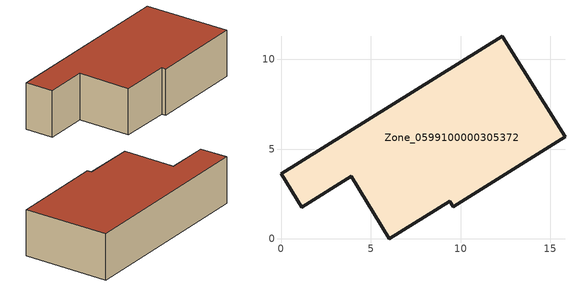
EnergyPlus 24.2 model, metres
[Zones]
Zone_0599100000305372
 floor ground (C_G): 12.33,11.28 15.82,5.68 9.58,1.78 9.4,2.08 6.02,0 3.93,3.49 1.16,1.76 0,3.61 z0
 wall outside (C_F): 15.82,5.68 12.33,11.28 0,3.61 1.16,1.76 3.93,3.49 6.02,0 9.4,2.08 9.58,1.78 15.82,5.68 z0:3.51
 roof outside (C_R): 9.58,1.78 15.82,5.68 12.33,11.28 0,3.61 1.16,1.76 3.93,3.49 6.02,0 9.4,2.08 z3.51
[BUILDING]
Pand.0599100000305372: North Axis=0; Terrain=City; Loads Convergence Tolerance Value=0.04; Temperature Convergence Tolerance Value=0.4; Solar Distribution=FullExterior; Maximum Number of Warmup Days=25; Minimum Number of Warmup Days=1
[Site:Location]
Rotterdam.The.Hague.AP_ZH_NLD Design_Conditions: Latitude=51.96; Longitude=4.45; Time Zone=1; Elevation=-4.5
[SITE:GROUNDTEMPERATURE:BUILDINGSURFACE]
18, 18, 18, 18, 18, 18, 18, 18, 18, 18, 18, 18
[MATERIAL] Thermal Absorptance=0.9; Solar Absorptance=0.7; Visible Absorptance=0.7
Name | Roughness | Thickness | Conductivity | Density | Specific Heat
G.TI.1946 | MediumSmooth | 0.15 | 1 | 540 | 1210
F.TI.1946 | Rough | 0.3 | 0.857143 | 1920 | 840
R.TI.1946 | MediumRough | 0.2 | 0.1 | 1500 | 1000
[CONSTRUCTION]
C_G: G.TI.1946
C_F: F.TI.1946
C_R: R.TI.1946
[ZONE]
Zone_0599100000305372: Type=1; Multiplier=1; Ceiling Height=Autocalculate; Volume=Autocalculate; Floor Area=autocalculate; Part of Total Floor Area=Yes
[ZONEINFILTRATION:DESIGNFLOWRATE]
Infil_Zone_0599100000305372: Zone or ZoneList or Space or SpaceList=Zone_0599100000305372; Schedule=AlwaysOn; Design Flow Rate Calculation Method=Flow/Area; Flow Rate per Floor Area=0.003; Constant Term Coefficient=1; Temperature Term Coefficient=0; Velocity Term Coefficient=0; Velocity Squared Term Coefficient=0
[HVACTEMPLATE:ZONE:IDEALLOADSAIRSYSTEM]
Zone_0599100000305372: Maximum Heating Supply Air Temperature=50; Minimum Cooling Supply Air Temperature=13; Maximum Heating Supply Air Humidity Ratio=0.0156; Minimum Cooling Supply Air Humidity Ratio=0.0077; Heating Limit=NoLimit; Cooling Limit=NoLimit; Dehumidification Control Type=ConstantSensibleHeatRatio; Cooling Sensible Heat Ratio=0.7; Dehumidification Setpoint=60; Humidification Control Type=None; Humidification Setpoint=30; Outdoor Air Method=None; Outdoor Air Flow Rate per Person=0.00944; Outdoor Air Flow Rate per Zone Floor Area=0; Outdoor Air Flow Rate per Zone=0; Demand Controlled Ventilation Type=None; Outdoor Air Economizer Type=NoEconomizer; Heat Recovery Type=None; Sensible Heat Recovery Effectiveness=0.7; Latent Heat Recovery Effectiveness=0.65
[ZONECONTROL:THERMOSTAT]
ThermostatControl_Zone_0599100000305372: Zone or ZoneList=Zone_0599100000305372; Control Type Schedule=DualSetpointControlType; Control 1=Thermostat_Zone_0599100000305372; Temperature Difference Between Cutout And Setpoint=0
[THERMOSTATSETPOINT:DUALSETPOINT]
Thermostat_Zone_0599100000305372: Heating Setpoint Temperature Schedule=HeatingSetpoint_Zone_0599100000305372; Cooling Setpoint Temperature Schedule=CoolingSetpoint_Zone_0599100000305372
[SCHEDULE:COMPACT]
HeatingSetpoint_Zone_0599100000305372: Through: 12/31, For: AllDays, Until: 24:00, 21
CoolingSetpoint_Zone_0599100000305372: Through: 12/31, For: AllDays, Until: 24:00, 24
DualSetpointControlType: Through: 12/31, For: AllDays, Until: 24:00, 4
AlwaysOn: Through: 12/31, For: AllDays, Until: 24:00, 1
